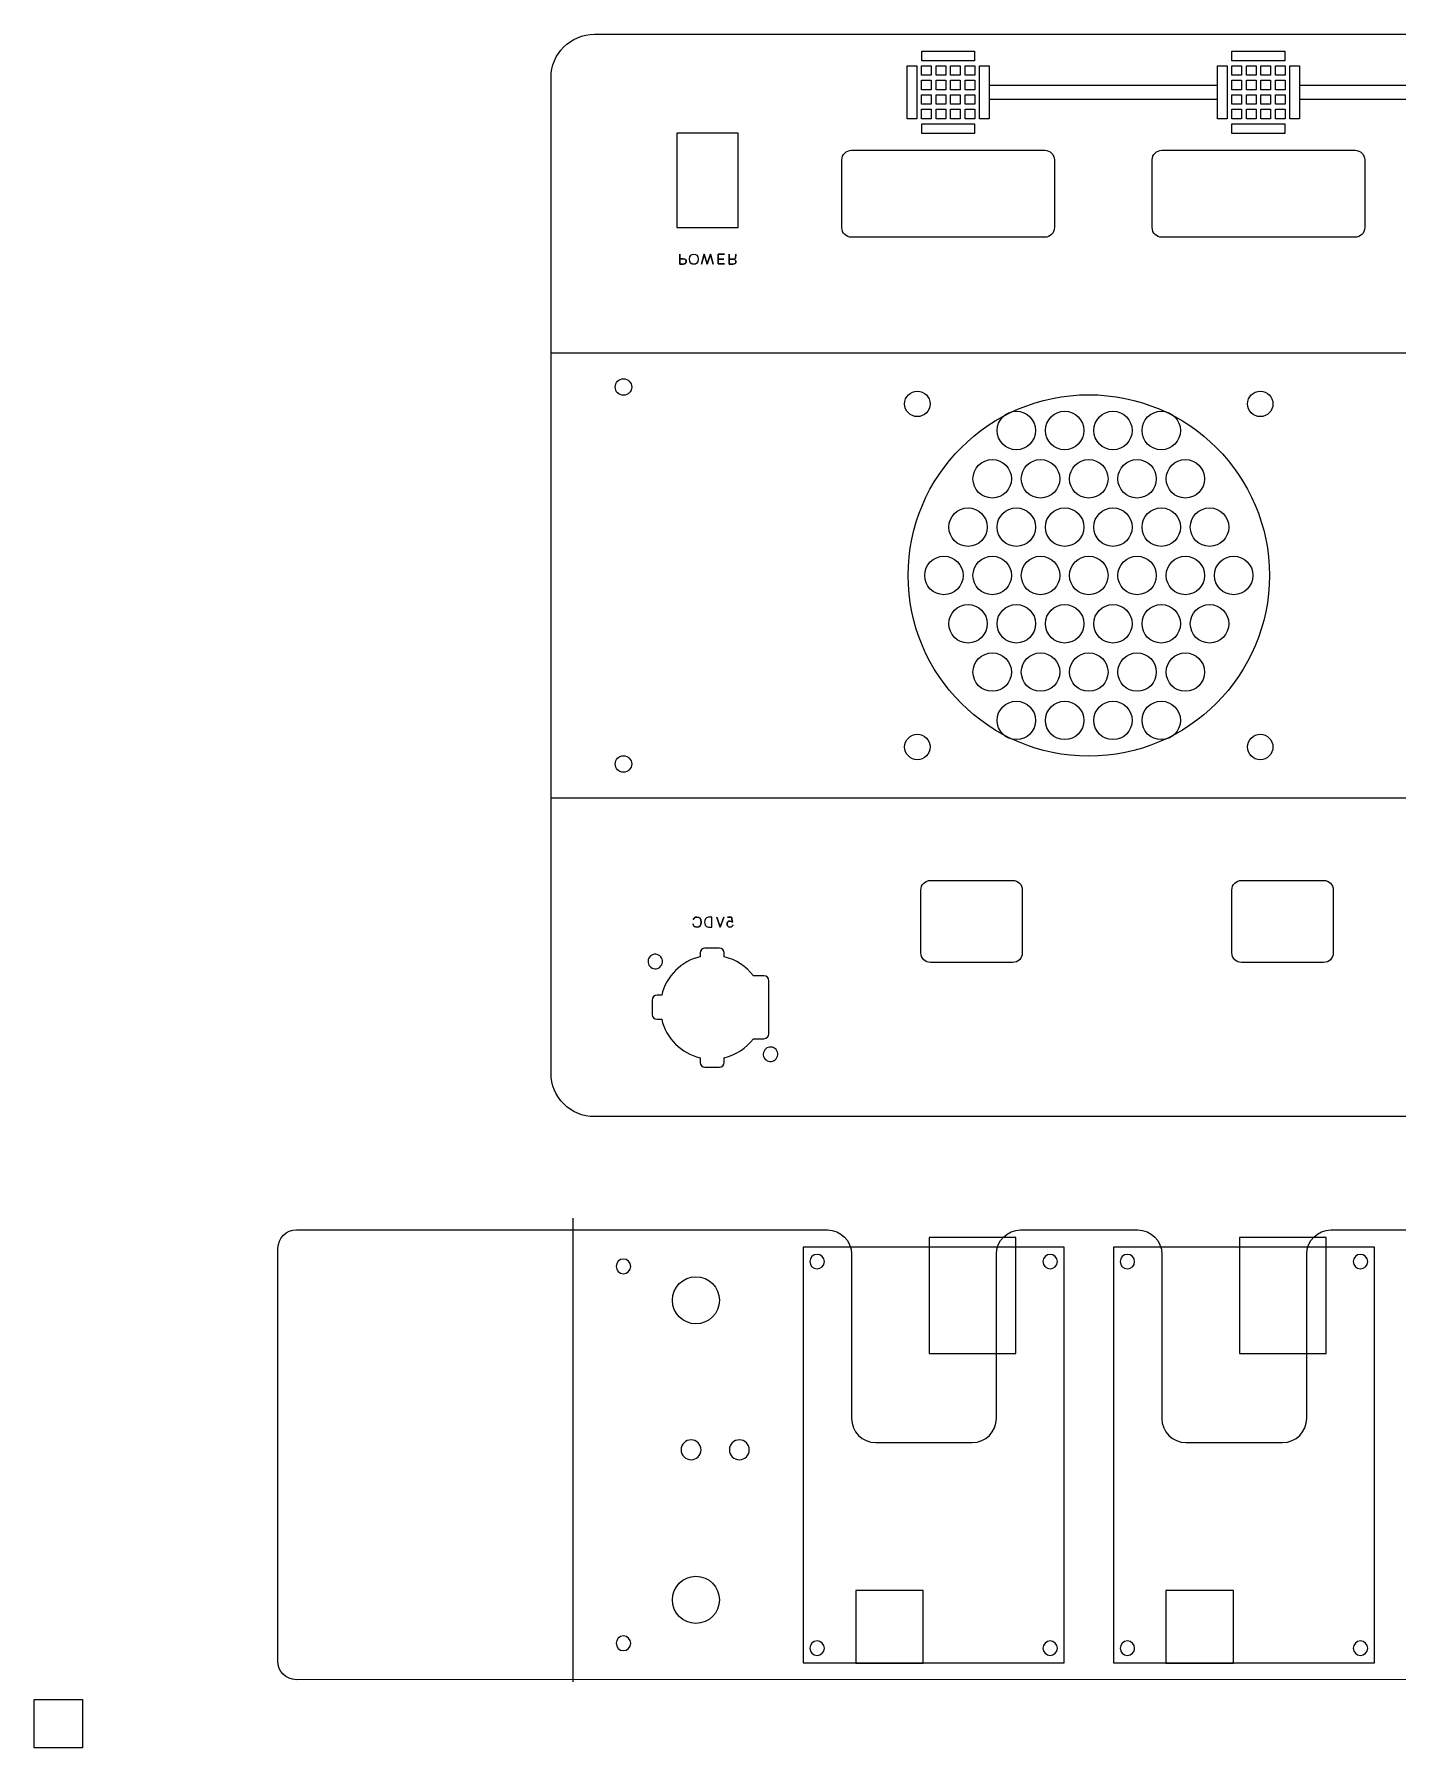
# Model space of a CAD drawing. Extents: x 17 to 501, y 24 to 378.
# Drawn here: x 16.9 to 299.2, y 23.8 to 378.4 of the extents above; entities that cross this region are included whole.
import ezdxf

# ---------------------------------------------------------------- set-up
doc = ezdxf.new("R2010")
doc.units = 0
doc.layers.add('Layer_1', color=7, linetype='CONTINUOUS')

msp = doc.modelspace()

# ---------------------------------------------------------------- linework, layer by layer
at = {"layer": 'Layer_1', "color": 7}
for p, q in [((132.85264, 378.35772), (435.852655, 378.35772)), ((132.85264, 378.35772), (132.85264, 378.35772)), ((123.852658, 163.357727), (123.852658, 369.35771)), ((184.078231, 338.349051), (184.078231, 352.349051)), ((186.078255, 354.349047), (226.078232, 354.349047)), ((186.078255, 354.349047), (186.078255, 354.349047)), ((228.078228, 352.349051), (228.078228, 338.349051)), ((248.328039, 338.349051), (248.328039, 352.349051)), ((250.328035, 354.349047), (290.328011, 354.349047)), ((250.328035, 354.349047), (250.328035, 354.349047)), ((292.328036, 352.349051), (292.328036, 338.349051)), ((226.078232, 336.349055), (186.078255, 336.349055)), ((290.328011, 336.349055), (250.328035, 336.349055)), ((140.560129, 305.347508), (140.560129, 305.347508)), ((202.335553, 301.857464), (202.335553, 301.857464)), ((273.33544, 301.857464), (273.33544, 301.857464)), ((224.182968, 296.357461), (224.182968, 296.357461)), ((234.182948, 296.357461), (234.182948, 296.357461)), ((244.182928, 296.357461), (244.182928, 296.357461)), ((254.182908, 296.357461), (254.182908, 296.357461)), ((219.182978, 286.357481), (219.182978, 286.357481)), ((229.182958, 286.357481), (229.182958, 286.357481)), ((239.182938, 286.357481), (239.182938, 286.357481)), ((249.182918, 286.357481), (249.182918, 286.357481)), ((259.182898, 286.357481), (259.182898, 286.357481)), ((214.182988, 276.357501), (214.182988, 276.357501)), ((224.182968, 276.357501), (224.182968, 276.357501)), ((234.182948, 276.357501), (234.182948, 276.357501)), ((244.182928, 276.357501), (244.182928, 276.357501)), ((254.182908, 276.357501), (254.182908, 276.357501)), ((264.182888, 276.357501), (264.182888, 276.357501)), ((209.182998, 266.357521), (209.182998, 266.357521)), ((219.182978, 266.357521), (219.182978, 266.357521)), ((229.182958, 266.357521), (229.182958, 266.357521)), ((239.182938, 266.357521), (239.182938, 266.357521)), ((249.182918, 266.357521), (249.182918, 266.357521)), ((259.182898, 266.357521), (259.182898, 266.357521)), ((269.182878, 266.357521), (269.182878, 266.357521)), ((214.182988, 256.357541), (214.182988, 256.357541)), ((224.182968, 256.357541), (224.182968, 256.357541)), ((234.182948, 256.357541), (234.182948, 256.357541)), ((244.182928, 256.357541), (244.182928, 256.357541)), ((254.182908, 256.357541), (254.182908, 256.357541)), ((264.182888, 256.357541), (264.182888, 256.357541)), ((219.182978, 246.357561), (219.182978, 246.357561)), ((229.182958, 246.357561), (229.182958, 246.357561)), ((239.182938, 246.357561), (239.182938, 246.357561)), ((249.182918, 246.357561), (249.182918, 246.357561)), ((259.182898, 246.357561), (259.182898, 246.357561)), ((224.182968, 236.357581), (224.182968, 236.357581)), ((234.182948, 236.357581), (234.182948, 236.357581)), ((244.182928, 236.357581), (244.182928, 236.357581)), ((254.182908, 236.357581), (254.182908, 236.357581)), ((202.33544, 230.857577), (202.33544, 230.857577)), ((273.335327, 230.857577), (273.335327, 230.857577)), ((140.560129, 227.347664), (140.560129, 227.347664)), ((202.439778, 203.256018), (219.439772, 203.256018)), ((202.439778, 203.256018), (202.439778, 203.256018)), ((266.828468, 203.256018), (283.828462, 203.256018)), ((266.828468, 203.256018), (266.828468, 203.256018)), ((200.439782, 188.25602), (200.439782, 201.256022)), ((221.439768, 201.256022), (221.439768, 188.25602)), ((264.828472, 188.25602), (264.828472, 201.256022)), ((285.828486, 201.256022), (285.828486, 188.25602)), ((219.439772, 186.256024), (202.439778, 186.256024)), ((283.828462, 186.256024), (266.828468, 186.256024)), ((435.852655, 154.357716), (132.85264, 154.357716)), ((71.154914, 130.946706), (181.07553, 130.910525)), ((221.079289, 130.910525), (245.325197, 130.910525)), ((285.328924, 130.910525), (309.574833, 130.910525)), ((67.282486, 41.672056), (67.318667, 127.110431)), ((186.07552, 125.910507), (186.07552, 91.906144)), ((216.07927, 91.906144), (216.07927, 125.910507)), ((250.325187, 125.910507), (250.325187, 91.906144)), ((280.328909, 91.906144), (280.328909, 125.910507)), ((140.369067, 123.36791), (140.369067, 123.36791)), ((191.076131, 86.914366), (211.078631, 86.914366)), ((255.325798, 86.914366), (275.328298, 86.914366)), ((140.369067, 45.368066), (140.369067, 45.368066)), ((497.586423, 37.871905), (71.118733, 37.835724)), ((16.853035, 33.754825), (26.853036, 33.754825)), ((16.853035, 23.754825), (16.853035, 33.754825)), ((26.853036, 33.754825), (26.853036, 23.754825)), ((26.853036, 23.754825), (16.853035, 23.754825))]:
    msp.add_line(p, q, dxfattribs=at)
at = {"layer": 'Layer_1', "color": 1}
for p, q in [((200.597592, 372.851818), (200.597592, 374.854935)), ((200.597592, 374.854935), (211.558592, 374.854935)), ((211.558592, 372.851818), (200.597592, 372.851818)), ((211.558592, 374.854935), (211.558592, 372.851818)), ((264.84738, 372.85179), (264.84738, 374.854907)), ((264.84738, 374.854907), (275.80838, 374.854907)), ((275.80838, 372.85179), (264.84738, 372.85179)), ((275.80838, 374.854907), (275.80838, 372.85179)), ((197.576657, 371.83386), (199.579774, 371.83386)), ((197.576657, 360.87286), (197.576657, 371.83386)), ((199.579774, 371.83386), (199.579774, 360.87286)), ((200.576507, 368.833877), (202.579658, 368.833877)), ((200.576507, 366.872826), (200.576507, 368.833877)), ((200.576646, 371.83386), (202.579797, 371.83386)), ((200.576646, 369.872808), (200.576646, 371.83386)), ((202.579797, 369.872808), (200.576646, 369.872808)), ((202.579658, 368.833877), (202.579658, 366.872826)), ((202.579797, 371.83386), (202.579797, 369.872808)), ((203.576499, 371.83386), (205.579649, 371.83386)), ((203.576499, 369.872808), (203.576499, 371.83386)), ((205.579649, 369.872808), (203.576499, 369.872808)), ((203.576499, 368.833877), (205.579649, 368.833877)), ((203.576499, 366.872826), (203.576499, 368.833877)), ((205.579649, 371.83386), (205.579649, 369.872808)), ((205.579649, 368.833877), (205.579649, 366.872826)), ((206.576487, 371.83386), (208.579638, 371.83386)), ((206.576487, 369.872808), (206.576487, 371.83386)), ((208.579638, 369.872808), (206.576487, 369.872808)), ((206.576487, 368.833877), (208.579638, 368.833877)), ((206.576487, 366.872826), (206.576487, 368.833877)), ((208.579638, 371.83386), (208.579638, 369.872808)), ((208.579638, 368.833877), (208.579638, 366.872826)), ((209.576475, 371.83386), (211.579626, 371.83386)), ((209.576475, 369.872808), (209.576475, 371.83386)), ((211.579626, 369.872808), (209.576475, 369.872808)), ((209.576475, 368.833877), (211.579626, 368.833877)), ((209.576475, 366.872826), (209.576475, 368.833877)), ((211.579626, 371.83386), (211.579626, 369.872808)), ((211.579626, 368.833877), (211.579626, 366.872826)), ((212.57674, 371.83386), (214.579857, 371.83386)), ((212.57674, 360.87286), (212.57674, 371.83386)), ((214.579857, 371.83386), (214.579857, 360.87286)), ((261.826446, 371.833899), (263.829562, 371.833899)), ((261.826446, 360.872899), (261.826446, 371.833899)), ((263.829562, 371.833899), (263.829562, 360.872899)), ((264.826298, 368.833905), (266.829449, 368.833905)), ((264.826298, 366.872854), (264.826298, 368.833905)), ((264.82644, 371.833899), (266.82959, 371.833899)), ((264.82644, 369.872848), (264.82644, 371.833899)), ((266.82959, 369.872848), (264.82644, 369.872848)), ((266.829449, 368.833905), (266.829449, 366.872854)), ((266.82959, 371.833899), (266.82959, 369.872848)), ((267.826292, 371.833899), (269.829443, 371.833899)), ((267.826292, 369.872848), (267.826292, 371.833899)), ((269.829443, 369.872848), (267.826292, 369.872848)), ((267.826292, 368.833905), (269.829443, 368.833905)), ((267.826292, 366.872854), (267.826292, 368.833905)), ((269.829443, 371.833899), (269.829443, 369.872848)), ((269.829443, 368.833905), (269.829443, 366.872854)), ((270.826286, 371.833899), (272.829437, 371.833899)), ((270.826286, 369.872848), (270.826286, 371.833899)), ((272.829437, 369.872848), (270.826286, 369.872848)), ((270.826286, 368.833905), (272.829437, 368.833905)), ((270.826286, 366.872854), (270.826286, 368.833905)), ((272.829437, 371.833899), (272.829437, 369.872848)), ((272.829437, 368.833905), (272.829437, 366.872854)), ((273.82628, 371.833899), (275.829431, 371.833899)), ((273.82628, 369.872848), (273.82628, 371.833899)), ((275.829431, 369.872848), (273.82628, 369.872848)), ((273.82628, 368.833905), (275.829431, 368.833905)), ((273.82628, 366.872854), (273.82628, 368.833905)), ((275.829431, 371.833899), (275.829431, 369.872848)), ((275.829431, 368.833905), (275.829431, 366.872854)), ((276.826528, 371.833899), (278.829645, 371.833899)), ((276.826528, 360.872899), (276.826528, 371.833899)), ((278.829645, 371.833899), (278.829645, 360.872899)), ((202.579658, 366.872826), (200.576507, 366.872826)), ((200.576507, 365.833886), (202.579658, 365.833886)), ((200.576507, 363.872835), (200.576507, 365.833886)), ((202.579658, 365.833886), (202.579658, 363.872835)), ((205.579649, 366.872826), (203.576499, 366.872826)), ((203.576499, 365.833886), (205.579649, 365.833886)), ((203.576499, 363.872835), (203.576499, 365.833886)), ((205.579649, 365.833886), (205.579649, 363.872835)), ((208.579638, 366.872826), (206.576487, 366.872826)), ((206.576487, 365.833886), (208.579638, 365.833886)), ((206.576487, 363.872835), (206.576487, 365.833886)), ((208.579638, 365.833886), (208.579638, 363.872835)), ((211.579626, 366.872826), (209.576475, 366.872826)), ((209.576475, 365.833886), (211.579626, 365.833886)), ((209.576475, 363.872835), (209.576475, 365.833886)), ((211.579626, 365.833886), (211.579626, 363.872835)), ((214.58524, 367.841104), (261.82066, 367.841104)), ((266.829449, 366.872854), (264.826298, 366.872854)), ((264.826298, 365.833911), (266.829449, 365.833911)), ((264.826298, 363.87286), (264.826298, 365.833911)), ((266.829449, 365.833911), (266.829449, 363.87286)), ((269.829443, 366.872854), (267.826292, 366.872854)), ((267.826292, 365.833911), (269.829443, 365.833911)), ((267.826292, 363.87286), (267.826292, 365.833911)), ((269.829443, 365.833911), (269.829443, 363.87286)), ((272.829437, 366.872854), (270.826286, 366.872854)), ((270.826286, 365.833911), (272.829437, 365.833911)), ((270.826286, 363.87286), (270.826286, 365.833911)), ((272.829437, 365.833911), (272.829437, 363.87286)), ((275.829431, 366.872854), (273.82628, 366.872854)), ((273.82628, 365.833911), (275.829431, 365.833911)), ((273.82628, 363.87286), (273.82628, 365.833911)), ((275.829431, 365.833911), (275.829431, 363.87286)), ((278.835217, 367.841104), (326.070637, 367.841104)), ((202.579658, 363.872835), (200.576507, 363.872835)), ((200.576507, 362.833897), (202.579658, 362.833897)), ((200.576507, 360.872846), (200.576507, 362.833897)), ((202.579658, 362.833897), (202.579658, 360.872846)), ((205.579649, 363.872835), (203.576499, 363.872835)), ((203.576499, 362.833897), (205.579649, 362.833897)), ((203.576499, 360.872846), (203.576499, 362.833897)), ((205.579649, 362.833897), (205.579649, 360.872846)), ((208.579638, 363.872835), (206.576487, 363.872835)), ((206.576487, 362.833897), (208.579638, 362.833897)), ((206.576487, 360.872846), (206.576487, 362.833897)), ((208.579638, 362.833897), (208.579638, 360.872846)), ((211.579626, 363.872835), (209.576475, 363.872835)), ((209.576475, 362.833897), (211.579626, 362.833897)), ((209.576475, 360.872846), (209.576475, 362.833897)), ((211.579626, 362.833897), (211.579626, 360.872846)), ((261.82066, 364.865522), (214.58524, 364.865522)), ((266.829449, 363.87286), (264.826298, 363.87286)), ((264.826298, 362.833917), (266.829449, 362.833917)), ((264.826298, 360.872866), (264.826298, 362.833917)), ((266.829449, 362.833917), (266.829449, 360.872866)), ((269.829443, 363.87286), (267.826292, 363.87286)), ((267.826292, 362.833917), (269.829443, 362.833917)), ((267.826292, 360.872866), (267.826292, 362.833917)), ((269.829443, 362.833917), (269.829443, 360.872866)), ((272.829437, 363.87286), (270.826286, 363.87286)), ((270.826286, 362.833917), (272.829437, 362.833917)), ((270.826286, 360.872866), (270.826286, 362.833917)), ((272.829437, 362.833917), (272.829437, 360.872866)), ((275.829431, 363.87286), (273.82628, 363.87286)), ((273.82628, 362.833917), (275.829431, 362.833917)), ((273.82628, 360.872866), (273.82628, 362.833917)), ((275.829431, 362.833917), (275.829431, 360.872866)), ((326.070637, 364.865522), (278.835217, 364.865522)), ((199.579774, 360.87286), (197.576657, 360.87286)), ((202.579658, 360.872846), (200.576507, 360.872846)), ((200.597592, 357.851843), (200.597592, 359.854959)), ((200.597592, 359.854959), (211.558592, 359.854959)), ((205.579649, 360.872846), (203.576499, 360.872846)), ((208.579638, 360.872846), (206.576487, 360.872846)), ((211.579626, 360.872846), (209.576475, 360.872846)), ((211.558592, 359.854959), (211.558592, 357.851843)), ((214.579857, 360.87286), (212.57674, 360.87286)), ((263.829562, 360.872899), (261.826446, 360.872899)), ((266.829449, 360.872866), (264.826298, 360.872866)), ((264.84738, 357.851848), (264.84738, 359.854965)), ((264.84738, 359.854965), (275.80838, 359.854965)), ((269.829443, 360.872866), (267.826292, 360.872866)), ((272.829437, 360.872866), (270.826286, 360.872866)), ((275.829431, 360.872866), (273.82628, 360.872866)), ((275.80838, 359.854965), (275.80838, 357.851848)), ((278.829645, 360.872899), (276.826528, 360.872899)), ((149.902192, 357.891783), (149.902192, 338.353369)), ((162.595532, 357.891783), (149.902192, 357.891783)), ((149.902192, 357.891783), (149.902192, 357.891783)), ((162.595532, 338.353369), (162.595532, 357.891783)), ((211.558592, 357.851843), (200.597592, 357.851843)), ((275.80838, 357.851848), (264.84738, 357.851848)), ((149.902192, 338.353369), (162.595532, 338.353369)), ((150.537079, 332.844984), (150.537079, 330.810162)), ((150.537079, 330.810162), (150.537079, 332.844984)), ((150.537079, 332.844984), (150.537079, 332.844984)), ((151.239813, 331.891073), (150.537079, 331.891073)), ((150.537079, 331.891073), (151.239813, 331.891073)), ((150.537079, 330.810162), (151.186557, 330.810162)), ((151.186557, 330.810162), (150.537079, 330.810162)), ((153.43855, 332.861861), (153.43855, 332.861861)), ((153.43855, 332.861861), (153.43855, 332.861861)), ((155.032908, 330.810133), (155.56913, 332.844956)), ((155.56913, 332.844956), (155.032908, 330.810133)), ((155.032908, 330.810133), (155.032908, 330.810133)), ((155.56913, 332.844956), (156.215419, 330.810133)), ((156.215419, 330.810133), (155.56913, 332.844956)), ((156.215419, 330.810133), (156.861708, 332.844956)), ((156.861708, 332.844956), (156.215419, 330.810133)), ((156.861708, 332.844956), (157.39793, 330.810133)), ((157.39793, 330.810133), (156.861708, 332.844956)), ((159.743394, 332.844984), (158.427872, 332.844984)), ((158.427872, 332.844984), (158.427872, 330.821451)), ((158.427872, 330.821451), (158.427872, 332.844984)), ((158.427872, 332.844984), (159.743394, 332.844984)), ((159.630505, 331.803584), (158.427872, 331.803584)), ((158.427872, 331.803584), (159.630505, 331.803584)), ((158.427872, 330.821451), (159.743394, 330.821451)), ((159.743394, 330.821451), (158.427872, 330.821451)), ((159.630505, 331.803584), (159.630505, 331.803584)), ((159.743394, 332.844984), (159.743394, 332.844984)), ((160.736816, 332.844984), (160.736816, 330.810162)), ((160.736816, 330.810162), (160.736816, 332.844984)), ((160.736816, 332.844984), (160.736816, 332.844984)), ((161.535505, 331.806406), (160.736816, 331.806406)), ((160.736816, 331.806406), (161.535505, 331.806406)), ((160.736816, 330.810162), (161.479061, 330.810162)), ((161.479061, 330.810162), (160.736816, 330.810162)), ((162.114061, 332.692584), (162.063261, 332.178939)), ((162.063261, 332.178939), (162.114061, 332.692584)), ((162.184616, 332.844984), (162.184616, 332.844984)), ((272.602847, 266.357521), (272.602847, 266.357521)), ((157.169189, 195.627269), (156.435411, 195.627269)), ((157.169189, 195.627269), (156.435411, 195.627269)), ((157.169189, 193.592447), (157.169189, 195.627269)), ((157.169189, 193.592447), (157.169189, 195.627269)), ((158.155894, 195.627269), (158.895316, 193.592447)), ((158.895316, 193.592447), (158.155894, 195.627269)), ((158.895316, 193.592447), (159.634738, 195.627269)), ((159.634738, 195.627269), (158.895316, 193.592447)), ((160.365863, 195.627269), (161.21253, 195.627269)), ((161.21253, 195.627269), (160.365863, 195.627269)), ((161.21253, 195.627269), (161.438308, 194.616914)), ((161.438308, 194.616914), (161.21253, 195.627269)), ((156.435411, 193.592447), (157.169189, 193.592447)), ((156.435411, 193.592447), (157.169189, 193.592447)), ((154.719951, 188.244505), (154.719951, 187.453465)), ((157.21584, 189.241089), (155.716563, 189.241089)), ((158.715174, 189.241089), (157.21584, 189.241089)), ((159.711757, 187.444631), (159.711757, 188.244505)), ((146.617521, 185.541183), (146.617521, 185.541183)), ((167.951122, 183.49352), (165.770729, 183.49352)), ((168.956567, 171.49027), (168.956567, 182.488132)), ((144.809605, 178.492909), (144.809605, 175.494298)), ((146.764812, 179.489521), (145.806188, 179.489521)), ((145.806188, 174.497687), (146.764812, 174.497687)), ((165.770729, 170.493687), (167.951122, 170.493687)), ((154.719951, 166.533743), (154.727571, 165.583952)), ((155.724183, 164.587341), (158.722794, 164.587341)), ((159.719377, 165.583952), (159.711757, 166.542576)), ((170.479466, 166.348943), (170.479466, 166.348943)), ((220.125631, 129.372865), (202.125865, 129.372865)), ((202.125865, 129.372865), (202.125865, 105.373026)), ((220.125631, 105.373026), (220.125631, 129.372865)), ((220.125631, 129.372865), (220.125631, 129.372865)), ((284.375408, 129.372865), (266.375645, 129.372865)), ((266.375645, 129.372865), (266.375645, 105.373026)), ((284.375408, 105.373026), (284.375408, 129.372865)), ((284.375408, 129.372865), (284.375408, 129.372865)), ((230.076787, 127.358137), (176.077093, 127.358137)), ((176.077093, 127.358137), (176.077093, 41.357971)), ((177.446773, 124.362348), (177.446773, 124.362348)), ((225.706378, 124.362348), (225.706378, 124.362348)), ((230.076787, 41.357971), (230.076787, 127.358137)), ((294.326564, 127.358137), (240.326872, 127.358137)), ((240.326872, 127.358137), (240.326872, 41.357971)), ((241.696553, 124.362348), (241.696553, 124.362348)), ((289.956155, 124.362348), (289.956155, 124.362348)), ((294.326564, 41.357971), (294.326564, 127.358137)), ((158.717406, 116.35799), (158.717406, 116.35799)), ((202.125865, 105.373026), (220.125631, 105.373026)), ((266.375645, 105.373026), (284.375408, 105.373026)), ((150.788991, 85.409303), (150.788991, 85.409303)), ((160.788971, 85.409303), (160.788971, 85.409303)), ((158.717406, 54.358114), (158.717406, 54.358114)), ((200.936637, 56.282587), (186.936298, 56.282587)), ((186.936298, 56.282587), (186.936298, 41.282476)), ((200.936637, 41.282476), (200.936637, 56.282587)), ((200.936637, 56.282587), (200.936637, 56.282587)), ((265.186417, 56.282587), (251.186078, 56.282587)), ((251.186078, 56.282587), (251.186078, 41.282476)), ((265.186417, 41.282476), (265.186417, 56.282587)), ((265.186417, 56.282587), (265.186417, 56.282587)), ((177.446773, 44.352433), (177.446773, 44.352433)), ((225.706378, 44.352433), (225.706378, 44.352433)), ((241.696553, 44.352433), (241.696553, 44.352433)), ((289.956155, 44.352433), (289.956155, 44.352433)), ((176.077093, 41.357971), (230.076787, 41.357971)), ((176.077093, 41.357971), (176.077093, 41.357971)), ((186.936298, 41.282476), (200.936637, 41.282476)), ((240.326872, 41.357971), (294.326564, 41.357971)), ((240.326872, 41.357971), (240.326872, 41.357971)), ((251.186078, 41.282476), (265.186417, 41.282476))]:
    msp.add_line(p, q, dxfattribs=at)
at = {"layer": 'Layer_1', "color": 3}
for p, q in [((444.852467, 312.350091), (123.844022, 312.350091)), ((123.844022, 220.365289), (444.852467, 220.365289)), ((128.347501, 133.353186), (128.347501, 37.362946))]:
    msp.add_line(p, q, dxfattribs=at)
at = {"layer": 'Layer_1', "color": 7}
for points in [[(123.852658, 369.35771), (123.852658, 374.34373), (127.866648, 378.35772), (132.85264, 378.35772)], [(184.078231, 352.349051), (184.078231, 353.457056), (184.970251, 354.349047), (186.078255, 354.349047)], [(226.078232, 354.349047), (227.186236, 354.349047), (228.078228, 353.457056), (228.078228, 352.349051)], [(248.328039, 352.349051), (248.328039, 353.457056), (249.22003, 354.349047), (250.328035, 354.349047)], [(290.328011, 354.349047), (291.436016, 354.349047), (292.328036, 353.457056), (292.328036, 352.349051)], [(186.078255, 336.349055), (184.970251, 336.349055), (184.078231, 337.241047), (184.078231, 338.349051)], [(228.078228, 338.349051), (228.078228, 337.241047), (227.186236, 336.349055), (226.078232, 336.349055)], [(250.328035, 336.349055), (249.22003, 336.349055), (248.328039, 337.241047), (248.328039, 338.349051)], [(292.328036, 338.349051), (292.328036, 337.241047), (291.436016, 336.349055), (290.328011, 336.349055)], [(137.144958, 305.347508), (137.144958, 306.290582), (137.909498, 307.055094), (138.852543, 307.055094)], [(138.852543, 303.639923), (137.909498, 303.639923), (137.144958, 304.404435), (137.144958, 305.347508)], [(138.852543, 307.055094), (139.795617, 307.055094), (140.560129, 306.290582), (140.560129, 305.347508)], [(140.560129, 305.347508), (140.560129, 304.404435), (139.795617, 303.639923), (138.852543, 303.639923)], [(197.070811, 301.857464), (197.070811, 303.311303), (198.249342, 304.489835), (199.703182, 304.489835)], [(199.703182, 299.225092), (198.249342, 299.225092), (197.070811, 300.403624), (197.070811, 301.857464)], [(199.703182, 304.489835), (201.15705, 304.489835), (202.335553, 303.311303), (202.335553, 301.857464)], [(202.335553, 301.857464), (202.335553, 300.403624), (201.15705, 299.225092), (199.703182, 299.225092)], [(268.070697, 301.857464), (268.070697, 303.311275), (269.249257, 304.489835), (270.703068, 304.489835)], [(270.703068, 299.225092), (269.249257, 299.225092), (268.070697, 300.403652), (268.070697, 301.857464)], [(270.703068, 304.489835), (272.156908, 304.489835), (273.33544, 303.311275), (273.33544, 301.857464)], [(273.33544, 301.857464), (273.33544, 300.403652), (272.156908, 299.225092), (270.703068, 299.225092)], [(216.223342, 296.357461), (216.223342, 298.555464), (218.005152, 300.337274), (220.203155, 300.337274)], [(220.203155, 300.337274), (222.401158, 300.337274), (224.182968, 298.555464), (224.182968, 296.357461)], [(226.223322, 296.357461), (226.223322, 298.555464), (228.005132, 300.337274), (230.203135, 300.337274)], [(230.203135, 300.337274), (232.401138, 300.337274), (234.182948, 298.555464), (234.182948, 296.357461)], [(236.223302, 296.357461), (236.223302, 298.555464), (238.005112, 300.337274), (240.203115, 300.337274)], [(240.203115, 300.337274), (242.401118, 300.337274), (244.182928, 298.555464), (244.182928, 296.357461)], [(246.223282, 296.357461), (246.223282, 298.555464), (248.005092, 300.337274), (250.203095, 300.337274)], [(250.203095, 300.337274), (252.401098, 300.337274), (254.182908, 298.555464), (254.182908, 296.357461)], [(220.203155, 292.377647), (218.005152, 292.377647), (216.223342, 294.159486), (216.223342, 296.357461)], [(224.182968, 296.357461), (224.182968, 294.159486), (222.401158, 292.377647), (220.203155, 292.377647)], [(230.203135, 292.377647), (228.005132, 292.377647), (226.223322, 294.159486), (226.223322, 296.357461)], [(234.182948, 296.357461), (234.182948, 294.159486), (232.401138, 292.377647), (230.203135, 292.377647)], [(240.203115, 292.377647), (238.005112, 292.377647), (236.223302, 294.159486), (236.223302, 296.357461)], [(244.182928, 296.357461), (244.182928, 294.159486), (242.401118, 292.377647), (240.203115, 292.377647)], [(250.203095, 292.377647), (248.005092, 292.377647), (246.223282, 294.159486), (246.223282, 296.357461)], [(254.182908, 296.357461), (254.182908, 294.159486), (252.401098, 292.377647), (250.203095, 292.377647)], [(211.223352, 286.357481), (211.223352, 288.555484), (213.005162, 290.337294), (215.203165, 290.337294)], [(215.203165, 290.337294), (217.401168, 290.337294), (219.182978, 288.555484), (219.182978, 286.357481)], [(221.223332, 286.357481), (221.223332, 288.555484), (223.005142, 290.337294), (225.203145, 290.337294)], [(225.203145, 290.337294), (227.401148, 290.337294), (229.182958, 288.555484), (229.182958, 286.357481)], [(231.223312, 286.357481), (231.223312, 288.555484), (233.005122, 290.337294), (235.203125, 290.337294)], [(235.203125, 290.337294), (237.401128, 290.337294), (239.182938, 288.555484), (239.182938, 286.357481)], [(241.223292, 286.357481), (241.223292, 288.555484), (243.005102, 290.337294), (245.203105, 290.337294)], [(245.203105, 290.337294), (247.401108, 290.337294), (249.182918, 288.555484), (249.182918, 286.357481)], [(251.223272, 286.357481), (251.223272, 288.555484), (253.005082, 290.337294), (255.203085, 290.337294)], [(255.203085, 290.337294), (257.401088, 290.337294), (259.182898, 288.555484), (259.182898, 286.357481)], [(215.203165, 282.377667), (213.005162, 282.377667), (211.223352, 284.159506), (211.223352, 286.357481)], [(219.182978, 286.357481), (219.182978, 284.159506), (217.401168, 282.377667), (215.203165, 282.377667)], [(225.203145, 282.377667), (223.005142, 282.377667), (221.223332, 284.159506), (221.223332, 286.357481)], [(229.182958, 286.357481), (229.182958, 284.159506), (227.401148, 282.377667), (225.203145, 282.377667)], [(235.203125, 282.377667), (233.005122, 282.377667), (231.223312, 284.159506), (231.223312, 286.357481)], [(239.182938, 286.357481), (239.182938, 284.159506), (237.401128, 282.377667), (235.203125, 282.377667)], [(245.203105, 282.377667), (243.005102, 282.377667), (241.223292, 284.159506), (241.223292, 286.357481)], [(249.182918, 286.357481), (249.182918, 284.159506), (247.401108, 282.377667), (245.203105, 282.377667)], [(255.203085, 282.377667), (253.005082, 282.377667), (251.223272, 284.159506), (251.223272, 286.357481)], [(259.182898, 286.357481), (259.182898, 284.159506), (257.401088, 282.377667), (255.203085, 282.377667)], [(206.223362, 276.357501), (206.223362, 278.555504), (208.005172, 280.337314), (210.203175, 280.337314)], [(210.203175, 280.337314), (212.401178, 280.337314), (214.182988, 278.555504), (214.182988, 276.357501)], [(216.223342, 276.357501), (216.223342, 278.555504), (218.005152, 280.337314), (220.203155, 280.337314)], [(220.203155, 280.337314), (222.401158, 280.337314), (224.182968, 278.555504), (224.182968, 276.357501)], [(226.223322, 276.357501), (226.223322, 278.555504), (228.005132, 280.337314), (230.203135, 280.337314)], [(230.203135, 280.337314), (232.401138, 280.337314), (234.182948, 278.555504), (234.182948, 276.357501)], [(236.223302, 276.357501), (236.223302, 278.555504), (238.005112, 280.337314), (240.203115, 280.337314)], [(240.203115, 280.337314), (242.401118, 280.337314), (244.182928, 278.555504), (244.182928, 276.357501)], [(246.223282, 276.357501), (246.223282, 278.555504), (248.005092, 280.337314), (250.203095, 280.337314)], [(250.203095, 280.337314), (252.401098, 280.337314), (254.182908, 278.555504), (254.182908, 276.357501)], [(256.223262, 276.357501), (256.223262, 278.555504), (258.005072, 280.337314), (260.203075, 280.337314)], [(260.203075, 280.337314), (262.401078, 280.337314), (264.182888, 278.555504), (264.182888, 276.357501)], [(210.203175, 272.377687), (208.005172, 272.377687), (206.223362, 274.159526), (206.223362, 276.357501)], [(214.182988, 276.357501), (214.182988, 274.159526), (212.401178, 272.377687), (210.203175, 272.377687)], [(220.203155, 272.377687), (218.005152, 272.377687), (216.223342, 274.159526), (216.223342, 276.357501)], [(224.182968, 276.357501), (224.182968, 274.159526), (222.401158, 272.377687), (220.203155, 272.377687)], [(230.203135, 272.377687), (228.005132, 272.377687), (226.223322, 274.159526), (226.223322, 276.357501)], [(234.182948, 276.357501), (234.182948, 274.159526), (232.401138, 272.377687), (230.203135, 272.377687)], [(240.203115, 272.377687), (238.005112, 272.377687), (236.223302, 274.159526), (236.223302, 276.357501)], [(244.182928, 276.357501), (244.182928, 274.159526), (242.401118, 272.377687), (240.203115, 272.377687)], [(250.203095, 272.377687), (248.005092, 272.377687), (246.223282, 274.159526), (246.223282, 276.357501)], [(254.182908, 276.357501), (254.182908, 274.159526), (252.401098, 272.377687), (250.203095, 272.377687)], [(260.203075, 272.377687), (258.005072, 272.377687), (256.223262, 274.159526), (256.223262, 276.357501)], [(264.182888, 276.357501), (264.182888, 274.159526), (262.401078, 272.377687), (260.203075, 272.377687)], [(201.223372, 266.357521), (201.223372, 268.555524), (203.005182, 270.337334), (205.203185, 270.337334)], [(205.203185, 270.337334), (207.401188, 270.337334), (209.182998, 268.555524), (209.182998, 266.357521)], [(211.223352, 266.357521), (211.223352, 268.555524), (213.005162, 270.337334), (215.203165, 270.337334)], [(215.203165, 270.337334), (217.401168, 270.337334), (219.182978, 268.555524), (219.182978, 266.357521)], [(221.223332, 266.357521), (221.223332, 268.555524), (223.005142, 270.337334), (225.203145, 270.337334)], [(225.203145, 270.337334), (227.401148, 270.337334), (229.182958, 268.555524), (229.182958, 266.357521)], [(231.223312, 266.357521), (231.223312, 268.555524), (233.005122, 270.337334), (235.203125, 270.337334)], [(235.203125, 270.337334), (237.401128, 270.337334), (239.182938, 268.555524), (239.182938, 266.357521)], [(241.223292, 266.357521), (241.223292, 268.555524), (243.005102, 270.337334), (245.203105, 270.337334)], [(245.203105, 270.337334), (247.401108, 270.337334), (249.182918, 268.555524), (249.182918, 266.357521)], [(251.223272, 266.357521), (251.223272, 268.555524), (253.005082, 270.337334), (255.203085, 270.337334)], [(255.203085, 270.337334), (257.401088, 270.337334), (259.182898, 268.555524), (259.182898, 266.357521)], [(261.223252, 266.357521), (261.223252, 268.555524), (263.005062, 270.337334), (265.203065, 270.337334)], [(265.203065, 270.337334), (267.401068, 270.337334), (269.182878, 268.555524), (269.182878, 266.357521)], [(205.203185, 262.377707), (203.005182, 262.377707), (201.223372, 264.159546), (201.223372, 266.357521)], [(209.182998, 266.357521), (209.182998, 264.159546), (207.401188, 262.377707), (205.203185, 262.377707)], [(215.203165, 262.377707), (213.005162, 262.377707), (211.223352, 264.159546), (211.223352, 266.357521)], [(219.182978, 266.357521), (219.182978, 264.159546), (217.401168, 262.377707), (215.203165, 262.377707)], [(225.203145, 262.377707), (223.005142, 262.377707), (221.223332, 264.159546), (221.223332, 266.357521)], [(229.182958, 266.357521), (229.182958, 264.159546), (227.401148, 262.377707), (225.203145, 262.377707)], [(235.203125, 262.377707), (233.005122, 262.377707), (231.223312, 264.159546), (231.223312, 266.357521)], [(239.182938, 266.357521), (239.182938, 264.159546), (237.401128, 262.377707), (235.203125, 262.377707)], [(245.203105, 262.377707), (243.005102, 262.377707), (241.223292, 264.159546), (241.223292, 266.357521)], [(249.182918, 266.357521), (249.182918, 264.159546), (247.401108, 262.377707), (245.203105, 262.377707)], [(255.203085, 262.377707), (253.005082, 262.377707), (251.223272, 264.159546), (251.223272, 266.357521)], [(259.182898, 266.357521), (259.182898, 264.159546), (257.401088, 262.377707), (255.203085, 262.377707)], [(265.203065, 262.377707), (263.005062, 262.377707), (261.223252, 264.159546), (261.223252, 266.357521)], [(269.182878, 266.357521), (269.182878, 264.159546), (267.401068, 262.377707), (265.203065, 262.377707)], [(206.223362, 256.357541), (206.223362, 258.555544), (208.005172, 260.337354), (210.203175, 260.337354)], [(210.203175, 260.337354), (212.401178, 260.337354), (214.182988, 258.555544), (214.182988, 256.357541)], [(216.223342, 256.357541), (216.223342, 258.555544), (218.005152, 260.337354), (220.203155, 260.337354)], [(220.203155, 260.337354), (222.401158, 260.337354), (224.182968, 258.555544), (224.182968, 256.357541)], [(226.223322, 256.357541), (226.223322, 258.555544), (228.005132, 260.337354), (230.203135, 260.337354)], [(230.203135, 260.337354), (232.401138, 260.337354), (234.182948, 258.555544), (234.182948, 256.357541)], [(236.223302, 256.357541), (236.223302, 258.555544), (238.005112, 260.337354), (240.203115, 260.337354)], [(240.203115, 260.337354), (242.401118, 260.337354), (244.182928, 258.555544), (244.182928, 256.357541)], [(246.223282, 256.357541), (246.223282, 258.555544), (248.005092, 260.337354), (250.203095, 260.337354)], [(250.203095, 260.337354), (252.401098, 260.337354), (254.182908, 258.555544), (254.182908, 256.357541)], [(256.223262, 256.357541), (256.223262, 258.555544), (258.005072, 260.337354), (260.203075, 260.337354)], [(260.203075, 260.337354), (262.401078, 260.337354), (264.182888, 258.555544), (264.182888, 256.357541)], [(210.203175, 252.377727), (208.005172, 252.377727), (206.223362, 254.159566), (206.223362, 256.357541)], [(214.182988, 256.357541), (214.182988, 254.159566), (212.401178, 252.377727), (210.203175, 252.377727)], [(220.203155, 252.377727), (218.005152, 252.377727), (216.223342, 254.159566), (216.223342, 256.357541)], [(224.182968, 256.357541), (224.182968, 254.159566), (222.401158, 252.377727), (220.203155, 252.377727)], [(230.203135, 252.377727), (228.005132, 252.377727), (226.223322, 254.159566), (226.223322, 256.357541)], [(234.182948, 256.357541), (234.182948, 254.159566), (232.401138, 252.377727), (230.203135, 252.377727)], [(240.203115, 252.377727), (238.005112, 252.377727), (236.223302, 254.159566), (236.223302, 256.357541)], [(244.182928, 256.357541), (244.182928, 254.159566), (242.401118, 252.377727), (240.203115, 252.377727)], [(250.203095, 252.377727), (248.005092, 252.377727), (246.223282, 254.159566), (246.223282, 256.357541)], [(254.182908, 256.357541), (254.182908, 254.159566), (252.401098, 252.377727), (250.203095, 252.377727)], [(260.203075, 252.377727), (258.005072, 252.377727), (256.223262, 254.159566), (256.223262, 256.357541)], [(264.182888, 256.357541), (264.182888, 254.159566), (262.401078, 252.377727), (260.203075, 252.377727)], [(211.223352, 246.357561), (211.223352, 248.555564), (213.005162, 250.337374), (215.203165, 250.337374)], [(215.203165, 250.337374), (217.401168, 250.337374), (219.182978, 248.555564), (219.182978, 246.357561)], [(221.223332, 246.357561), (221.223332, 248.555564), (223.005142, 250.337374), (225.203145, 250.337374)], [(225.203145, 250.337374), (227.401148, 250.337374), (229.182958, 248.555564), (229.182958, 246.357561)], [(231.223312, 246.357561), (231.223312, 248.555564), (233.005122, 250.337374), (235.203125, 250.337374)], [(235.203125, 250.337374), (237.401128, 250.337374), (239.182938, 248.555564), (239.182938, 246.357561)], [(241.223292, 246.357561), (241.223292, 248.555564), (243.005102, 250.337374), (245.203105, 250.337374)], [(245.203105, 250.337374), (247.401108, 250.337374), (249.182918, 248.555564), (249.182918, 246.357561)], [(251.223272, 246.357561), (251.223272, 248.555564), (253.005082, 250.337374), (255.203085, 250.337374)], [(255.203085, 250.337374), (257.401088, 250.337374), (259.182898, 248.555564), (259.182898, 246.357561)], [(215.203165, 242.377747), (213.005162, 242.377747), (211.223352, 244.159586), (211.223352, 246.357561)], [(219.182978, 246.357561), (219.182978, 244.159586), (217.401168, 242.377747), (215.203165, 242.377747)], [(225.203145, 242.377747), (223.005142, 242.377747), (221.223332, 244.159586), (221.223332, 246.357561)], [(229.182958, 246.357561), (229.182958, 244.159586), (227.401148, 242.377747), (225.203145, 242.377747)], [(235.203125, 242.377747), (233.005122, 242.377747), (231.223312, 244.159586), (231.223312, 246.357561)], [(239.182938, 246.357561), (239.182938, 244.159586), (237.401128, 242.377747), (235.203125, 242.377747)], [(245.203105, 242.377747), (243.005102, 242.377747), (241.223292, 244.159586), (241.223292, 246.357561)], [(249.182918, 246.357561), (249.182918, 244.159586), (247.401108, 242.377747), (245.203105, 242.377747)], [(255.203085, 242.377747), (253.005082, 242.377747), (251.223272, 244.159586), (251.223272, 246.357561)], [(259.182898, 246.357561), (259.182898, 244.159586), (257.401088, 242.377747), (255.203085, 242.377747)], [(216.223342, 236.357581), (216.223342, 238.555584), (218.005152, 240.337394), (220.203155, 240.337394)], [(220.203155, 240.337394), (222.401158, 240.337394), (224.182968, 238.555584), (224.182968, 236.357581)], [(226.223322, 236.357581), (226.223322, 238.555584), (228.005132, 240.337394), (230.203135, 240.337394)], [(230.203135, 240.337394), (232.401138, 240.337394), (234.182948, 238.555584), (234.182948, 236.357581)], [(236.223302, 236.357581), (236.223302, 238.555584), (238.005112, 240.337394), (240.203115, 240.337394)], [(240.203115, 240.337394), (242.401118, 240.337394), (244.182928, 238.555584), (244.182928, 236.357581)], [(246.223282, 236.357581), (246.223282, 238.555584), (248.005092, 240.337394), (250.203095, 240.337394)], [(250.203095, 240.337394), (252.401098, 240.337394), (254.182908, 238.555584), (254.182908, 236.357581)], [(220.203155, 232.377767), (218.005152, 232.377767), (216.223342, 234.159606), (216.223342, 236.357581)], [(224.182968, 236.357581), (224.182968, 234.159606), (222.401158, 232.377767), (220.203155, 232.377767)], [(230.203135, 232.377767), (228.005132, 232.377767), (226.223322, 234.159606), (226.223322, 236.357581)], [(234.182948, 236.357581), (234.182948, 234.159606), (232.401138, 232.377767), (230.203135, 232.377767)], [(240.203115, 232.377767), (238.005112, 232.377767), (236.223302, 234.159606), (236.223302, 236.357581)], [(244.182928, 236.357581), (244.182928, 234.159606), (242.401118, 232.377767), (240.203115, 232.377767)], [(250.203095, 232.377767), (248.005092, 232.377767), (246.223282, 234.159606), (246.223282, 236.357581)], [(254.182908, 236.357581), (254.182908, 234.159606), (252.401098, 232.377767), (250.203095, 232.377767)], [(197.070924, 230.857577), (197.070924, 232.311332), (198.249427, 233.489836), (199.703182, 233.489836)], [(199.703182, 228.225319), (198.249427, 228.225319), (197.070924, 229.403823), (197.070924, 230.857577)], [(199.703182, 233.489836), (201.156965, 233.489836), (202.33544, 232.311332), (202.33544, 230.857577)], [(202.33544, 230.857577), (202.33544, 229.403823), (201.156965, 228.225319), (199.703182, 228.225319)], [(268.07081, 230.857577), (268.07081, 232.311332), (269.249313, 233.489836), (270.703068, 233.489836)], [(270.703068, 228.225319), (269.249313, 228.225319), (268.07081, 229.403823), (268.07081, 230.857577)], [(270.703068, 233.489836), (272.156851, 233.489836), (273.335327, 232.311332), (273.335327, 230.857577)], [(273.335327, 230.857577), (273.335327, 229.403823), (272.156851, 228.225319), (270.703068, 228.225319)], [(137.144958, 227.347664), (137.144958, 228.290738), (137.909498, 229.05525), (138.852543, 229.05525)], [(138.852543, 225.640079), (137.909498, 225.640079), (137.144958, 226.404591), (137.144958, 227.347664)], [(138.852543, 229.05525), (139.795617, 229.05525), (140.560129, 228.290738), (140.560129, 227.347664)], [(140.560129, 227.347664), (140.560129, 226.404591), (139.795617, 225.640079), (138.852543, 225.640079)], [(200.439782, 201.256022), (200.439782, 202.364027), (201.331774, 203.256018), (202.439778, 203.256018)], [(219.439772, 203.256018), (220.547777, 203.256018), (221.439768, 202.364027), (221.439768, 201.256022)], [(264.828472, 201.256022), (264.828472, 202.364027), (265.720463, 203.256018), (266.828468, 203.256018)], [(283.828462, 203.256018), (284.936466, 203.256018), (285.828486, 202.364027), (285.828486, 201.256022)], [(202.439778, 186.256024), (201.331774, 186.256024), (200.439782, 187.148016), (200.439782, 188.25602)], [(221.439768, 188.25602), (221.439768, 187.148016), (220.547777, 186.256024), (219.439772, 186.256024)], [(266.828468, 186.256024), (265.720463, 186.256024), (264.828472, 187.148016), (264.828472, 188.25602)], [(285.828486, 188.25602), (285.828486, 187.148016), (284.936466, 186.256024), (283.828462, 186.256024)], [(132.85264, 154.357716), (127.866648, 154.357716), (123.852658, 158.371707), (123.852658, 163.357727)], [(67.318667, 127.110431), (67.318667, 129.229158), (69.036215, 130.946706), (71.154914, 130.946706)], [(181.07553, 130.910525), (183.845513, 130.910525), (186.07552, 128.680518), (186.07552, 125.910507)], [(216.07927, 125.910507), (216.07927, 128.680518), (218.309277, 130.910525), (221.079289, 130.910525)], [(245.325197, 130.910525), (248.095152, 130.910525), (250.325159, 128.680518), (250.325187, 125.910507)], [(280.328909, 125.910507), (280.328909, 128.680518), (282.558913, 130.910525), (285.328924, 130.910525)], [(138.851248, 124.885758), (138.012991, 124.885758), (137.333428, 124.206195), (137.333428, 123.36791)], [(140.369067, 123.36791), (140.369067, 124.206195), (139.689532, 124.885758), (138.851248, 124.885758)], [(137.333428, 123.36791), (137.333428, 122.529625), (138.012991, 121.850063), (138.851248, 121.850063)], [(138.851248, 121.850063), (139.689532, 121.850063), (140.369067, 122.529625), (140.369067, 123.36791)], [(186.07552, 91.906144), (186.07552, 89.136189), (188.306177, 86.914366), (191.076131, 86.914366)], [(211.078631, 86.914366), (213.848671, 86.914366), (216.07927, 89.136189), (216.07927, 91.906144)], [(250.325187, 91.906144), (250.325187, 89.136189), (252.555787, 86.914366), (255.325798, 86.914366)], [(275.328298, 86.914366), (278.098309, 86.914366), (280.328909, 89.136189), (280.328909, 91.906144)], [(138.851248, 46.885914), (138.012991, 46.885914), (137.333428, 46.206351), (137.333428, 45.368066)], [(140.369067, 45.368066), (140.369067, 46.206351), (139.689532, 46.885914), (138.851248, 46.885914)], [(137.333428, 45.368066), (137.333428, 44.529781), (138.012991, 43.850219), (138.851248, 43.850219)], [(138.851248, 43.850219), (139.689532, 43.850219), (140.369067, 44.529781), (140.369067, 45.368066)], [(71.118733, 37.835724), (69.000034, 37.835724), (67.282486, 39.553301), (67.282486, 41.672056)]]:
    msp.add_open_spline(points, degree=3, dxfattribs=at)
at = {"layer": 'Layer_1', "color": 1}
for points in [[(151.186557, 330.810162), (151.708302, 330.810162), (151.826835, 331.058517), (151.840946, 331.332273)], [(151.840946, 331.332273), (151.826835, 331.058517), (151.703024, 330.810162), (151.186557, 330.810162)], [(151.840946, 331.332273), (151.852517, 331.606028), (151.705846, 331.891073), (151.239813, 331.891073)], [(151.239813, 331.891073), (151.697013, 331.891073), (151.852602, 331.606028), (151.840946, 331.332273)], [(152.541083, 331.811994), (152.541083, 332.590927), (152.944661, 332.861861), (153.43855, 332.861861)], [(152.541083, 331.811994), (152.541083, 332.590927), (152.944661, 332.861861), (153.43855, 332.861861)], [(153.43855, 330.756483), (152.944661, 330.756483), (152.541083, 331.033061), (152.541083, 331.811994)], [(153.43855, 330.756483), (152.944661, 330.756483), (152.541083, 331.033061), (152.541083, 331.811994)], [(153.43855, 332.861861), (153.932072, 332.861861), (154.336016, 332.590927), (154.336016, 331.811994)], [(153.43855, 332.861861), (153.932072, 332.861861), (154.336016, 332.590927), (154.336016, 331.811994)], [(154.336016, 331.811994), (154.336016, 331.033061), (153.932072, 330.756483), (153.43855, 330.756483)], [(154.336016, 331.811994), (154.336016, 331.033061), (153.932072, 330.756483), (153.43855, 330.756483)], [(161.479061, 330.810162), (161.99835, 330.810162), (162.108416, 330.987962), (162.122527, 331.261717)], [(162.122527, 331.261717), (162.108416, 330.987962), (161.987061, 330.810162), (161.479061, 330.810162)], [(162.122527, 331.261717), (162.133816, 331.535473), (161.995527, 331.806406), (161.535505, 331.806406)], [(161.535505, 331.806406), (161.987061, 331.806406), (162.133816, 331.535473), (162.122527, 331.261717)], [(162.063261, 332.178939), (162.046327, 331.958806), (161.888283, 331.806406), (161.574649, 331.806406)], [(161.574649, 331.806406), (161.888283, 331.806406), (162.046327, 331.958806), (162.063261, 332.178939)], [(162.184616, 332.844984), (162.128172, 332.805473), (162.114061, 332.726451), (162.114061, 332.692584)], [(162.114061, 332.692584), (162.114061, 332.726451), (162.128172, 332.805473), (162.184616, 332.844984)], [(197.803375, 266.357521), (197.803375, 287.012829), (214.547817, 303.757243), (235.203153, 303.757243)], [(235.203153, 303.757243), (255.858433, 303.757243), (272.602847, 287.012829), (272.602847, 266.357521)], [(235.203153, 228.957799), (214.547817, 228.957799), (197.803375, 245.702212), (197.803375, 266.357521)], [(272.602847, 266.357521), (272.602847, 245.702212), (255.858433, 228.957799), (235.203153, 228.957799)], [(154.068865, 195.652669), (153.668109, 195.652669), (153.391531, 195.486158), (153.267354, 195.124914)], [(153.267354, 195.124914), (153.391531, 195.486158), (153.668109, 195.652669), (154.068865, 195.652669)], [(154.949398, 194.611269), (154.949398, 195.330936), (154.630487, 195.652669), (154.068865, 195.652669)], [(154.068865, 195.652669), (154.630487, 195.652669), (154.949398, 195.330936), (154.949398, 194.611269)], [(156.435411, 195.627269), (155.763722, 195.627269), (155.681878, 195.062825), (155.664944, 194.639492)], [(156.435411, 195.627269), (155.763722, 195.627269), (155.681878, 195.062825), (155.664944, 194.639492)], [(153.222198, 194.275425), (153.312509, 193.790003), (153.60602, 193.569869), (154.068865, 193.569869)], [(154.068865, 193.569869), (153.60602, 193.569869), (153.312509, 193.790003), (153.222198, 194.275425)], [(154.068865, 193.569869), (154.630487, 193.569869), (154.949398, 193.888781), (154.949398, 194.611269)], [(154.949398, 194.611269), (154.949398, 193.888781), (154.630487, 193.569869), (154.068865, 193.569869)], [(155.664944, 194.639492), (155.648011, 194.216158), (155.791944, 193.592447), (156.435411, 193.592447)], [(155.664944, 194.639492), (155.648011, 194.216158), (155.791944, 193.592447), (156.435411, 193.592447)], [(160.896441, 194.834225), (160.617041, 194.834225), (160.300952, 194.645136), (160.300952, 194.250025)], [(160.300952, 194.250025), (160.300952, 194.645136), (160.617041, 194.834225), (160.896441, 194.834225)], [(160.300952, 194.250025), (160.300952, 194.077869), (160.394086, 193.583981), (160.902086, 193.583981)], [(160.902086, 193.583981), (160.394086, 193.583981), (160.300952, 194.077869), (160.300952, 194.250025)], [(161.438308, 194.616914), (161.277441, 194.752381), (161.175841, 194.834225), (160.896441, 194.834225)], [(160.896441, 194.834225), (161.175841, 194.834225), (161.277441, 194.752381), (161.438308, 194.616914)], [(160.902086, 193.583981), (161.407263, 193.583981), (161.474997, 193.874669), (161.508863, 194.041181)], [(161.508863, 194.041181), (161.474997, 193.874669), (161.407263, 193.583981), (160.902086, 193.583981)], [(146.356804, 187.646194), (145.703121, 188.155605), (144.760132, 188.038483), (144.251426, 187.385506)], [(155.716563, 189.241089), (155.16256, 189.241089), (154.719951, 188.798479), (154.719951, 188.244505)], [(159.711757, 188.244505), (159.711757, 188.798479), (159.205027, 189.241089), (158.715174, 189.241089)], [(144.251426, 187.385506), (143.74272, 186.731794), (143.859137, 185.789539), (144.512482, 185.280128)], [(144.512482, 185.280128), (145.165826, 184.770717), (146.108815, 184.887472), (146.617521, 185.541183)], [(146.617521, 185.541183), (147.126226, 186.194528), (147.010148, 187.136783), (146.356804, 187.646194)], [(154.719951, 187.453465), (150.787156, 186.519902), (147.700915, 183.420509), (146.764812, 179.489521)], [(165.770729, 183.49352), (164.290982, 185.439132), (162.164776, 186.860403), (159.711757, 187.444631)], [(168.956567, 182.488132), (168.956567, 183.042106), (168.505096, 183.49352), (167.951122, 183.49352)], [(145.806188, 179.489521), (145.252186, 179.489521), (144.809605, 179.046911), (144.809605, 178.492909)], [(144.809605, 175.494298), (144.809605, 174.940296), (145.252186, 174.497687), (145.806188, 174.497687)], [(146.764812, 174.497687), (147.700887, 170.566416), (150.786931, 167.466797), (154.719951, 166.533743)], [(159.711757, 166.542576), (162.165086, 167.126945), (164.291123, 168.547963), (165.770729, 170.493687)], [(167.951122, 170.493687), (168.505096, 170.493687), (168.956567, 170.936268), (168.956567, 171.49027)], [(168.113371, 168.193633), (167.604327, 167.539921), (167.720744, 166.597299), (168.374088, 166.088255)], [(170.21841, 168.454321), (169.564699, 168.963394), (168.622444, 168.84661), (168.113371, 168.193633)], [(170.479466, 166.348943), (170.98851, 167.002655), (170.871755, 167.94491), (170.21841, 168.454321)], [(154.727571, 165.583952), (154.732087, 165.029978), (155.17018, 164.587341), (155.724183, 164.587341)], [(158.722794, 164.587341), (159.276768, 164.587341), (159.723836, 165.029978), (159.719377, 165.583952)], [(168.374088, 166.088255), (169.027771, 165.578477), (169.970394, 165.695599), (170.479466, 166.348943)], [(178.946785, 125.862359), (178.117757, 125.862359), (177.446773, 125.191037), (177.446773, 124.362348)], [(177.446773, 124.362348), (177.446773, 123.534026), (178.117757, 122.862337), (178.946785, 122.862337)], [(180.446796, 124.362348), (180.446796, 125.191037), (179.775107, 125.862359), (178.946785, 125.862359)], [(178.946785, 122.862337), (179.775107, 122.862337), (180.446796, 123.534026), (180.446796, 124.362348)], [(227.206389, 125.862359), (226.378067, 125.862359), (225.706378, 125.191037), (225.706378, 124.362348)], [(225.706378, 124.362348), (225.706378, 123.534026), (226.378067, 122.862337), (227.206389, 122.862337)], [(228.706401, 124.362348), (228.706401, 125.191037), (228.034712, 125.862359), (227.206389, 125.862359)], [(227.206389, 122.862337), (228.034712, 122.862337), (228.706401, 123.534026), (228.706401, 124.362348)], [(243.196564, 125.862359), (242.367537, 125.862359), (241.696553, 125.191037), (241.696553, 124.362348)], [(241.696553, 124.362348), (241.696553, 123.534026), (242.367537, 122.862337), (243.196564, 122.862337)], [(244.696575, 124.362348), (244.696575, 125.191037), (244.024887, 125.862359), (243.196564, 125.862359)], [(243.196564, 122.862337), (244.024887, 122.862337), (244.696575, 123.534026), (244.696575, 124.362348)], [(291.456166, 125.862359), (290.627844, 125.862359), (289.956155, 125.191037), (289.956155, 124.362348)], [(289.956155, 124.362348), (289.956155, 123.534026), (290.627844, 122.862337), (291.456166, 122.862337)], [(292.956178, 124.362348), (292.956178, 125.191037), (292.284489, 125.862359), (291.456166, 125.862359)], [(291.456166, 122.862337), (292.284489, 122.862337), (292.956178, 123.534026), (292.956178, 124.362348)], [(148.985594, 116.35799), (148.985594, 119.049176), (151.164152, 121.230754), (153.8515, 121.230754)], [(153.8515, 121.230754), (156.538876, 121.230754), (158.717406, 119.049176), (158.717406, 116.35799)], [(153.8515, 111.485226), (151.164152, 111.485226), (148.985594, 113.666832), (148.985594, 116.35799)], [(158.717406, 116.35799), (158.717406, 113.666832), (156.538876, 111.485226), (153.8515, 111.485226)], [(152.851499, 87.471812), (151.711604, 87.471812), (150.788991, 86.548747), (150.788991, 85.409303)], [(150.788991, 85.409303), (150.788991, 84.270367), (151.711604, 83.346795), (152.851499, 83.346795)], [(154.914007, 85.409303), (154.914007, 86.548747), (153.990435, 87.471812), (152.851499, 87.471812)], [(152.851499, 83.346795), (153.990435, 83.346795), (154.914007, 84.270367), (154.914007, 85.409303)], [(162.851479, 87.471812), (161.711584, 87.471812), (160.788971, 86.548747), (160.788971, 85.409303)], [(160.788971, 85.409303), (160.788971, 84.270367), (161.711584, 83.346795), (162.851479, 83.346795)], [(164.913987, 85.409303), (164.913987, 86.548747), (163.990415, 87.471812), (162.851479, 87.471812)], [(162.851479, 83.346795), (163.990415, 83.346795), (164.913987, 84.270367), (164.913987, 85.409303)], [(148.985594, 54.358114), (148.985594, 57.0493), (151.164152, 59.230878), (153.8515, 59.230878)], [(153.8515, 59.230878), (156.538876, 59.230878), (158.717406, 57.0493), (158.717406, 54.358114)], [(153.8515, 49.48535), (151.164152, 49.48535), (148.985594, 51.666956), (148.985594, 54.358114)], [(158.717406, 54.358114), (158.717406, 51.666956), (156.538876, 49.48535), (153.8515, 49.48535)], [(178.946785, 45.852783), (178.117757, 45.852783), (177.446773, 45.181094), (177.446773, 44.352433)], [(177.446773, 44.352433), (177.446773, 43.524111), (178.117757, 42.852761), (178.946785, 42.852761)], [(180.446796, 44.352433), (180.446796, 45.181094), (179.775107, 45.852783), (178.946785, 45.852783)], [(178.946785, 42.852761), (179.775107, 42.852761), (180.446796, 43.524111), (180.446796, 44.352433)], [(227.206389, 45.852783), (226.378067, 45.852783), (225.706378, 45.181094), (225.706378, 44.352433)], [(225.706378, 44.352433), (225.706378, 43.524111), (226.378067, 42.852761), (227.206389, 42.852761)], [(228.706401, 44.352433), (228.706401, 45.181094), (228.034712, 45.852783), (227.206389, 45.852783)], [(227.206389, 42.852761), (228.034712, 42.852761), (228.706401, 43.524111), (228.706401, 44.352433)], [(243.196564, 45.852783), (242.367537, 45.852783), (241.696553, 45.181094), (241.696553, 44.352433)], [(241.696553, 44.352433), (241.696553, 43.524111), (242.367537, 42.852761), (243.196564, 42.852761)], [(244.696575, 44.352433), (244.696575, 45.181094), (244.024887, 45.852783), (243.196564, 45.852783)], [(243.196564, 42.852761), (244.024887, 42.852761), (244.696575, 43.524111), (244.696575, 44.352433)], [(291.456166, 45.852783), (290.627844, 45.852783), (289.956155, 45.181094), (289.956155, 44.352433)], [(289.956155, 44.352433), (289.956155, 43.524111), (290.627844, 42.852761), (291.456166, 42.852761)], [(292.956178, 44.352433), (292.956178, 45.181094), (292.284489, 45.852783), (291.456166, 45.852783)], [(291.456166, 42.852761), (292.284489, 42.852761), (292.956178, 43.524111), (292.956178, 44.352433)]]:
    msp.add_open_spline(points, degree=3, dxfattribs=at)

doc.saveas('drawing.dxf')
